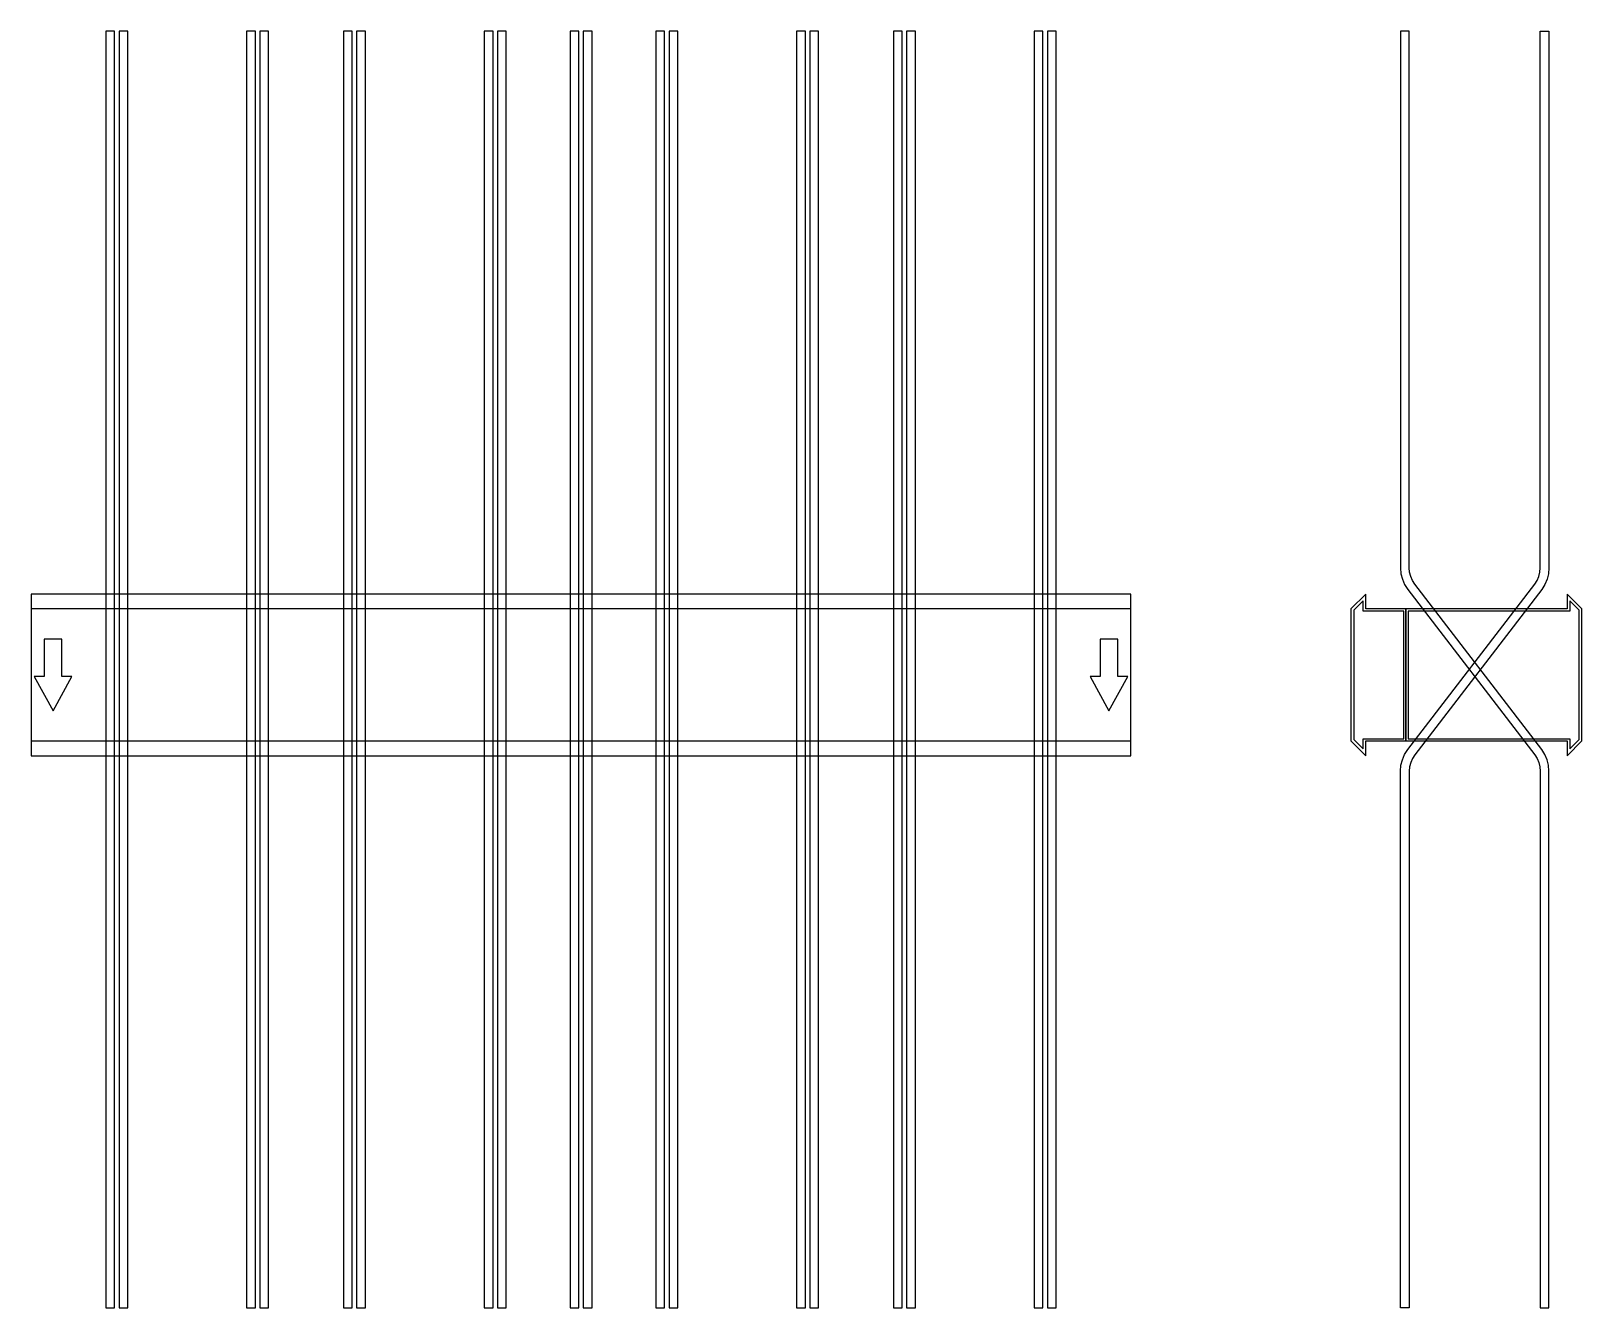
# Model space of a CAD drawing. Extents: x 0 to 1410, y -575 to 585.
import ezdxf

# ---------------------------------------------------------------- set-up
doc = ezdxf.new("R2010")
doc.units = 0
doc.layers.add('Halfen', color=7, linetype='CONTINUOUS')

msp = doc.modelspace()

# ---------------------------------------------------------------- linework, layer by layer
at = {"layer": 'Halfen', "color": 7}
for points in [[(76, -575.304), (76, 585.215), (68, 585.215), (68, -575.304)], [(88, -575.304), (88, 585.215), (80, 585.215), (80, -575.304)], [(204, -575.304), (204, 585.215), (196, 585.215), (196, -575.304)], [(216, -575.304), (216, 585.215), (208, 585.215), (208, -575.304)], [(292, -575.304), (292, 585.215), (284, 585.215), (284, -575.304)], [(304, -575.304), (304, 585.215), (296, 585.215), (296, -575.304)], [(420, -575.304), (420, 585.215), (412, 585.215), (412, -575.304)], [(432, -575.304), (432, 585.215), (424, 585.215), (424, -575.304)], [(498, -575.304), (498, 585.215), (490, 585.215), (490, -575.304)], [(510, -575.304), (510, 585.215), (502, 585.215), (502, -575.304)], [(576, -575.304), (576, 585.215), (568, 585.215), (568, -575.304)], [(588, -575.304), (588, 585.215), (580, 585.215), (580, -575.304)], [(704, -575.304), (704, 585.215), (696, 585.215), (696, -575.304)], [(716, -575.304), (716, 585.215), (708, 585.215), (708, -575.304)], [(792, -575.304), (792, 585.215), (784, 585.215), (784, -575.304)], [(804, -575.304), (804, 585.215), (796, 585.215), (796, -575.304)], [(920, -575.304), (920, 585.215), (912, 585.215), (912, -575.304)], [(932, -575.304), (932, 585.215), (924, 585.215), (924, -575.304)], [(1380, -575.304), (1380, -87.304), (1379.573, -82.091), (1378.302, -77.018), (1376.221, -72.219), (1373.387, -67.824), (1257.96, 82.605), (1255.834, 85.902), (1254.274, 89.501), (1253.321, 93.306), (1253, 97.215), (1253, 585.215), (1245, 585.215), (1245, 97.215), (1245.427, 92.002), (1246.698, 86.929), (1248.779, 82.13), (1251.613, 77.735), (1367.04, -72.694), (1369.166, -75.99), (1370.726, -79.589), (1371.679, -83.394), (1372, -87.304), (1372, -575.304)], [(1245, -575.304), (1245, -87.304), (1245.427, -82.091), (1246.698, -77.018), (1248.779, -72.219), (1251.613, -67.824), (1367.04, 82.605), (1369.166, 85.902), (1370.726, 89.501), (1371.679, 93.306), (1372, 97.215), (1372, 585.215), (1380, 585.215), (1380, 97.215), (1379.573, 92.002), (1378.302, 86.929), (1376.221, 82.13), (1373.387, 77.735), (1257.96, -72.694), (1255.834, -75.99), (1254.274, -79.589), (1253.321, -83.394), (1253, -87.304), (1253, -575.304)], [(0, -73.5), (1000, -73.5), (1000, 73.5), (0, 73.5)], [(1250, -60), (1250, 60), (1213.5, 60), (1213.5, 73.5), (1200, 60), (1200, -60), (1213.5, -73.5), (1213.5, -60)], [(1410, -60), (1410, 60), (1396.5, 73.5), (1396.5, 60), (1250, 60), (1250, -60), (1396.5, -60), (1396.5, -73.5)], [(0, -60), (1000, -60), (1000, 60), (0, 60)], [(1248, -58), (1248, 58), (1211, 58), (1211, 67.25), (1202.5, 58.75), (1202.5, -58.75), (1211, -67.25), (1211, -58)], [(1407.5, -58.75), (1407.5, 58.75), (1399, 67.25), (1399, 58), (1252, 58), (1252, -58), (1399, -58), (1399, -67.25)], [(20, -32.5), (37, -1.5), (28, -1.5), (28, 32.5), (12, 32.5), (12, -1.5), (3, -1.5)], [(980, -32.5), (997, -1.5), (988, -1.5), (988, 32.5), (972, 32.5), (972, -1.5), (963, -1.5)]]:
    msp.add_lwpolyline(points, close=True, dxfattribs=at)

doc.saveas('drawing.dxf')
